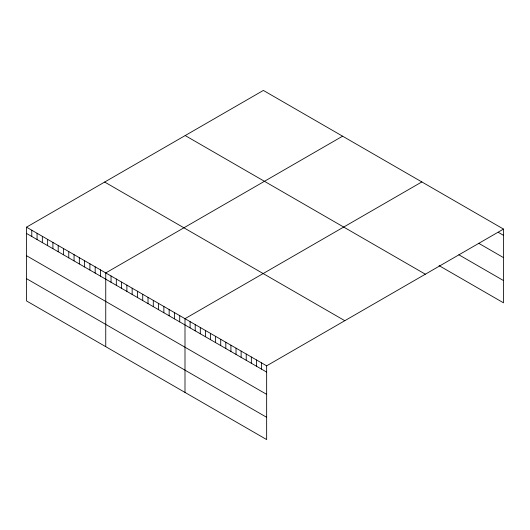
<?xml version="1.0" encoding="UTF-8"?>
<svg xmlns="http://www.w3.org/2000/svg" width="530" height="530" viewBox="0 0 530 530"><rect width="100%" height="100%" fill="white"/><g stroke="black" fill="none" stroke-linecap="round" stroke-linejoin="round"><path stroke-width="0.79" d="M26.5 227.178L266.65 365.826L266.65 439.569L26.5 300.921L26.5 227.178L263.35 90.431L503.5 229.079L503.5 302.822L439.072 265.629M342.599 136.184L105.748 272.93L105.748 346.673M421.847 181.936L184.996 318.682L184.996 392.432M266.65 365.826L503.5 229.079M498.399 232.392L503.5 235.34M478.623 243.244L503.5 257.606M458.848 254.771L503.5 280.555M185.189 135.554L425.338 274.202M104.662 182.048L344.811 320.696M26.5 233.439L266.65 372.087M26.5 255.705L266.65 394.353M26.5 278.654L266.65 417.302M261.542 362.878L261.542 369.138M256.44 359.93L256.44 366.19M251.339 356.988L251.339 363.249M246.231 354.04L246.231 360.301M241.13 351.092L241.13 357.352M236.029 348.144L236.029 354.411M230.928 345.202L230.928 351.463M225.82 342.254L225.82 348.515M220.719 339.306L220.719 345.567M215.617 336.365L215.617 342.625M210.509 333.416L210.509 339.677M205.408 330.468L205.408 336.729M200.307 327.52L200.307 333.787M195.206 324.579L195.206 330.839M190.098 321.63L190.098 327.891M179.716 315.635L179.716 321.895M174.43 312.581L174.43 318.848M169.149 309.533L169.149 315.794M163.863 306.486L163.863 312.746M158.583 303.432L158.583 309.692M153.296 300.384L153.296 306.645M148.016 297.33L148.016 303.591M142.729 294.282L142.729 300.543M137.449 291.235L137.449 297.496M132.162 288.181L132.162 294.441M126.882 285.133L126.882 291.394M121.595 282.079L121.595 288.34M116.315 279.032L116.315 285.292M111.035 275.978L111.035 282.245M100.468 269.883L100.468 276.143M95.181 266.828L95.181 273.089M89.901 263.781L89.901 270.042M84.614 260.727L84.614 266.988M79.334 257.679L79.334 263.94M74.048 254.632L74.048 260.892M68.767 251.578L68.767 257.838M63.481 248.53L63.481 254.791M58.201 245.476L58.201 251.737M52.914 242.429L52.914 248.689M47.634 239.381L47.634 245.642M42.347 236.327L42.347 242.588M37.067 233.279L37.067 239.54M31.78 230.225L31.78 236.486"/></g></svg>
